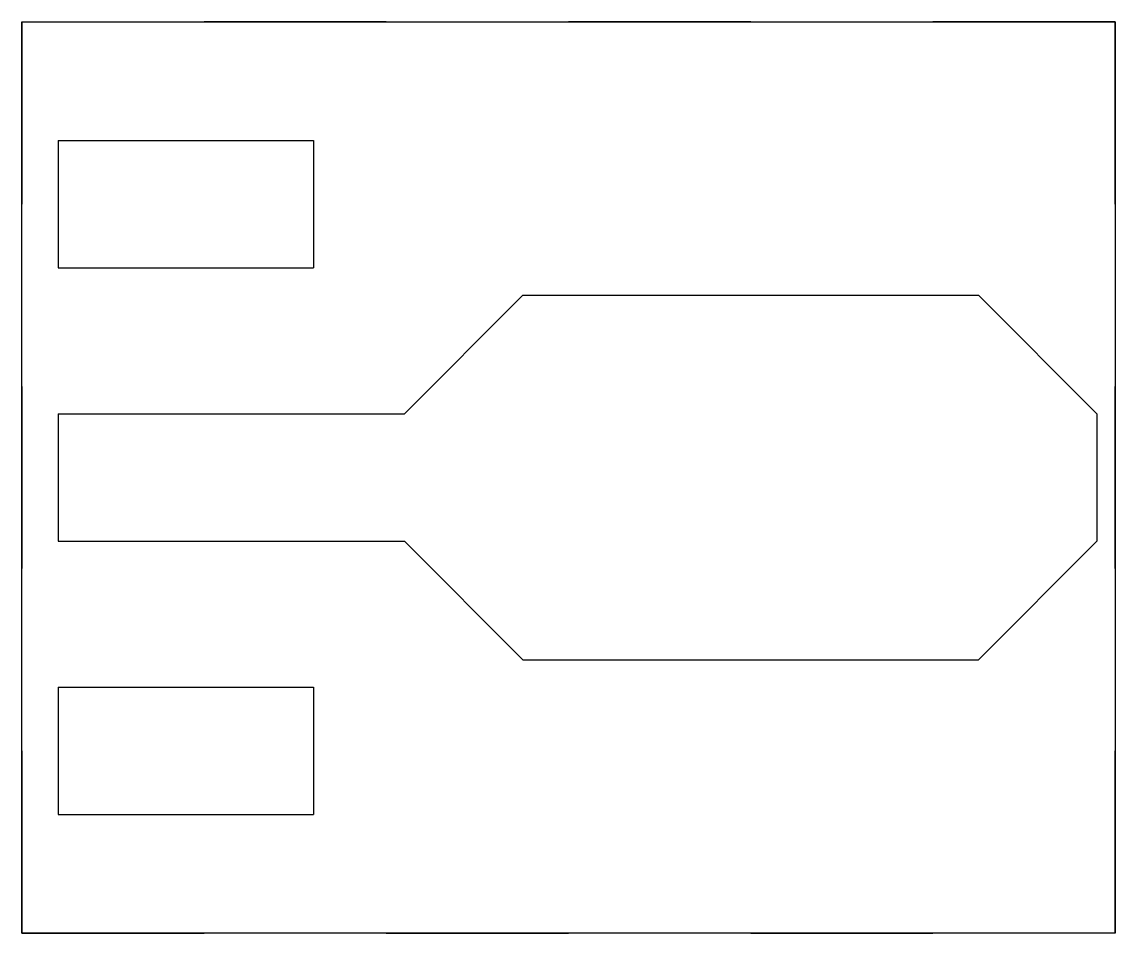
# Model space of a CAD drawing. Extents: x -0.9 to 5.1, y -2.5 to 2.5.
import ezdxf

# ---------------------------------------------------------------- set-up
doc = ezdxf.new("R2010")
doc.units = 0
doc.linetypes.add('虚线', pattern=[2, 1, -1])
doc.layers.add('粗实线层', color=7, linetype='CONTINUOUS')
doc.layers.add('虚线层', color=6, linetype='虚线')

msp = doc.modelspace()

# ---------------------------------------------------------------- linework, layer by layer
at = {"layer": '粗实线层'}
for p, q in [((-0.9, 2.5), (5.1, 2.5)), ((-0.9, -2.5), (-0.9, 2.5)), ((5.1, 2.5), (5.1, -2.5)), ((-0.7, 1.85), (0.7, 1.85)), ((-0.7, 1.85), (-0.7, 1.15)), ((0.7, 1.85), (0.7, 1.15)), ((-0.7, 1.15), (0.7, 1.15)), ((1.2, 0.35), (1.85, 1)), ((1.85, 1), (4.35, 1)), ((5, 0.35), (4.35, 1)), ((-0.7, 0.35), (1.2, 0.35)), ((-0.7, 0.35), (-0.7, -0.35)), ((5, 0.35), (5, -0.35)), ((-0.7, -0.35), (1.2, -0.35)), ((1.2, -0.35), (1.85, -1)), ((5, -0.35), (4.35, -1)), ((1.85, -1), (4.35, -1)), ((-0.7, -1.15), (0.7, -1.15)), ((-0.7, -1.15), (-0.7, -1.85)), ((0.7, -1.15), (0.7, -1.85)), ((-0.7, -1.85), (0.7, -1.85)), ((5.1, -2.5), (-0.9, -2.5))]:
    msp.add_line(p, q, dxfattribs=at)
at = {"layer": '虚线层'}
msp.add_lwpolyline([(-0.9, 2.5), (-0.9, -2.5), (5.1, -2.5), (5.1, 2.5)], close=True, dxfattribs=at)

doc.saveas('drawing.dxf')
